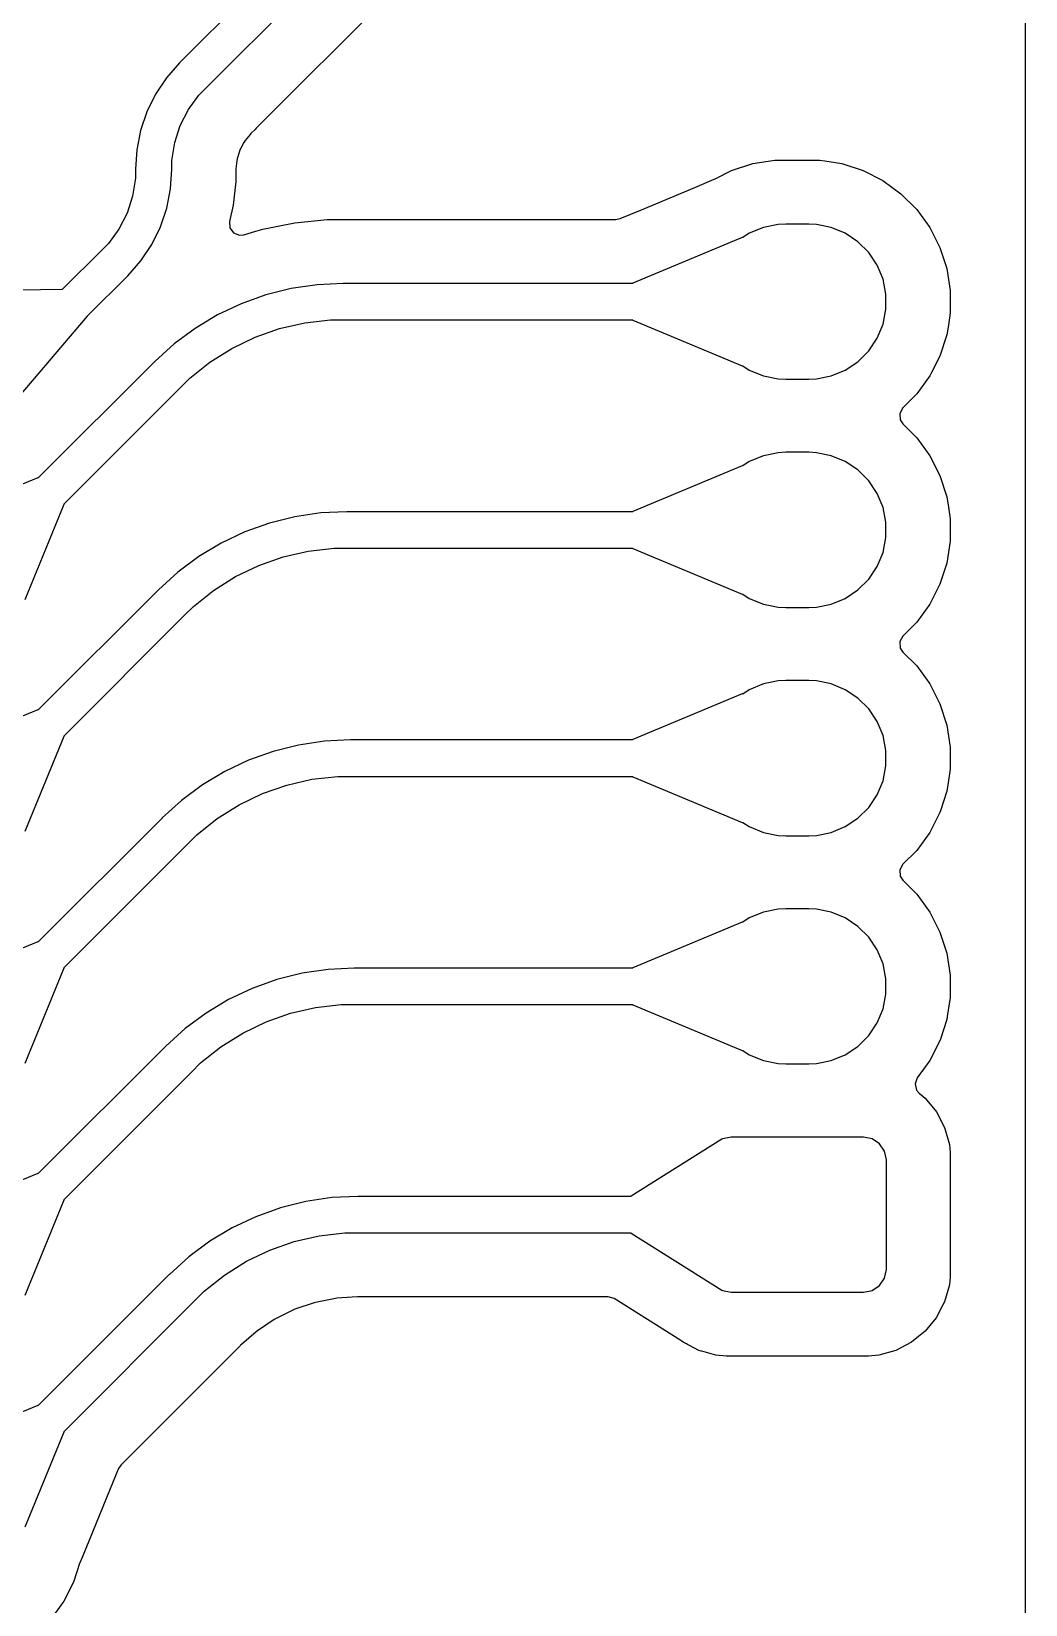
# Model space of a CAD drawing. Extents: x 86.9 to 125.9, y -129.9 to -70.9.
# Drawn here: x 115.01 to 125.9, y -114.57 to -97.34 of the extents above; entities that cross this region are included whole.
import ezdxf

# ---------------------------------------------------------------- set-up
doc = ezdxf.new("R2010")
doc.units = 0
doc.layers.add('BLACK', color=7, linetype='CONTINUOUS')

msp = doc.modelspace()

# ---------------------------------------------------------------- linework, layer by layer
at = {"layer": 'BLACK', "linetype": 'Continuous'}
for p, q in [((125.9005, -117.04434), (125.9005, -73.40375)), ((121.687715, -92.630443), (116.633844, -97.684313)), ((116.916687, -97.967156), (121.96813, -92.915712)), ((122.266628, -93.607872), (117.474724, -98.399776)), ((116.633842, -97.684316), (116.491663, -97.846436)), ((116.633844, -97.684313), (116.633842, -97.684316)), ((116.491663, -97.846436), (116.371858, -98.025732)), ((116.371858, -98.025732), (116.276482, -98.219132)), ((116.731687, -98.195628), (116.847202, -98.036639)), ((116.847202, -98.036639), (116.916684, -97.967159)), ((116.916684, -97.967158), (116.916687, -97.967156)), ((116.916684, -97.967159), (116.916684, -97.967158)), ((116.642465, -98.370731), (116.731687, -98.195628)), ((116.276482, -98.219132), (116.207166, -98.423327)), ((116.581735, -98.557635), (116.642465, -98.370731)), ((116.207166, -98.423327), (116.165096, -98.634823)), ((116.550992, -98.751738), (116.581735, -98.557635)), ((117.338094, -98.556308), (117.305736, -98.616846)), ((117.351599, -98.536097), (117.338094, -98.556308)), ((117.408148, -98.467195), (117.351599, -98.536097)), ((117.416319, -98.458181), (117.408148, -98.467195)), ((117.462171, -98.412329), (117.416319, -98.458181)), ((117.474721, -98.39978), (117.462171, -98.412329)), ((117.474724, -98.399776), (117.474721, -98.39978)), ((116.165096, -98.634823), (116.150992, -98.85)), ((117.265568, -98.731398), (117.260826, -98.755238)), ((117.268163, -98.722844), (117.265568, -98.731398)), ((117.289664, -98.651965), (117.268163, -98.722844)), ((117.298964, -98.629514), (117.289664, -98.651965)), ((117.305736, -98.616846), (117.298964, -98.629514)), ((116.150992, -98.85), (116.151, -98.85)), ((116.151, -98.85), (116.151008, -98.85004)), ((116.151008, -98.85004), (116.151008, -98.948261)), ((116.536904, -99.065177), (116.551008, -98.85)), ((116.550992, -98.849959), (116.550992, -98.751738)), ((116.551, -98.85), (116.550992, -98.849959)), ((116.551008, -98.85), (116.551, -98.85)), ((117.252105, -98.843774), (117.251508, -98.855929)), ((117.251508, -98.855929), (117.251508, -98.981924)), ((117.260826, -98.755238), (117.252105, -98.843774)), ((122.500261, -98.955093), (122.680813, -98.863097)), ((122.680813, -98.863097), (122.680814, -98.863096)), ((122.680814, -98.863096), (122.680815, -98.863096)), ((122.680815, -98.863096), (122.912924, -98.787679)), ((122.912924, -98.787679), (122.912926, -98.787678)), ((122.912926, -98.787678), (122.912928, -98.787678)), ((122.912928, -98.787678), (123.081231, -98.761021)), ((123.081231, -98.761021), (123.153973, -98.7495)), ((123.153973, -98.7495), (123.648027, -98.7495)), ((123.648027, -98.7495), (123.703907, -98.75835)), ((123.703907, -98.75835), (123.889073, -98.787678)), ((123.889073, -98.787678), (124.121188, -98.863097)), ((124.121188, -98.863097), (124.338643, -98.973896)), ((116.151008, -98.948261), (116.120265, -99.142365)), ((116.494835, -99.276673), (116.536904, -99.065177)), ((117.251508, -98.981924), (117.221968, -99.244087)), ((121.69538, -99.292158), (122.278661, -99.048168)), ((122.278661, -99.048168), (122.491818, -98.959003)), ((122.491818, -98.959003), (122.500261, -98.955093)), ((124.338643, -98.973896), (124.536077, -99.117339)), ((116.120265, -99.142365), (116.059535, -99.329269)), ((117.221966, -99.244103), (117.181639, -99.420787)), ((117.221968, -99.244087), (117.221966, -99.244103)), ((124.536077, -99.117339), (124.536082, -99.117343)), ((124.536082, -99.117343), (124.708657, -99.289918)), ((116.059535, -99.329269), (115.970314, -99.504371)), ((116.425518, -99.480867), (116.494835, -99.276673)), ((117.181639, -99.420787), (117.185912, -99.490526)), ((117.895986, -99.434378), (118.250075, -99.399501)), ((118.250075, -99.399501), (118.250078, -99.3995)), ((118.250078, -99.3995), (118.250088, -99.3995)), ((118.250088, -99.3995), (118.339289, -99.3995)), ((118.339289, -99.3995), (118.339291, -99.3995)), ((118.339291, -99.3995), (121.413878, -99.3995)), ((121.413878, -99.3995), (121.46173, -99.389895)), ((121.46173, -99.389895), (121.69538, -99.292158)), ((124.708657, -99.289918), (124.708661, -99.289923)), ((124.708661, -99.289923), (124.852104, -99.487357)), ((115.970314, -99.504371), (115.854799, -99.66336)), ((116.330142, -99.674267), (116.425518, -99.480867)), ((117.185912, -99.490526), (117.227211, -99.546883)), ((117.227211, -99.546883), (117.292423, -99.571966)), ((117.292423, -99.571966), (117.338525, -99.56704)), ((117.338525, -99.56704), (117.470763, -99.526926)), ((117.470763, -99.526926), (117.547021, -99.503793)), ((117.547021, -99.503793), (117.745913, -99.46423)), ((117.745913, -99.46423), (117.895974, -99.43438)), ((117.895974, -99.43438), (117.895986, -99.434378)), ((122.875313, -99.550367), (122.804809, -99.597476)), ((123.029258, -99.486601), (122.875313, -99.550367)), ((123.192685, -99.454093), (123.029258, -99.486601)), ((123.276, -99.45), (123.192685, -99.454093)), ((123.526, -99.45), (123.276, -99.45)), ((123.609315, -99.454093), (123.526, -99.45)), ((123.772742, -99.486601), (123.609315, -99.454093)), ((123.926687, -99.550367), (123.772742, -99.486601)), ((124.065234, -99.642941), (123.926687, -99.550367)), ((124.852104, -99.487357), (124.962903, -99.704812)), ((115.785315, -99.732843), (115.350246, -100.167912)), ((115.785317, -99.732841), (115.785315, -99.732843)), ((115.854799, -99.66336), (115.785316, -99.732841)), ((115.785316, -99.732841), (115.785317, -99.732841)), ((116.210338, -99.853563), (116.330142, -99.674267)), ((122.79586, -99.596557), (121.599518, -100.096994)), ((122.801344, -99.595692), (122.79586, -99.596557)), ((122.804809, -99.597476), (122.801344, -99.595692)), ((124.183059, -99.760766), (124.065234, -99.642941)), ((124.275633, -99.899313), (124.183059, -99.760766)), ((124.962903, -99.704812), (125.038322, -99.936927)), ((116.068161, -100.01568), (116.210338, -99.853563)), ((124.339399, -100.053258), (124.275633, -99.899313)), ((125.038322, -99.936927), (125.0765, -100.177973)), ((115.628131, -100.455712), (116.068157, -100.015685)), ((116.068157, -100.015685), (116.068161, -100.01568)), ((118.427981, -100.1), (118.141695, -100.114066)), ((118.427982, -100.1), (118.427981, -100.1)), ((121.596533, -100.1), (118.427982, -100.1)), ((121.599518, -100.096994), (121.596533, -100.1)), ((124.371907, -100.216685), (124.339399, -100.053258)), ((115.346815, -100.166531), (114.19227, -100.182066)), ((115.346911, -100.166531), (115.346815, -100.166531)), ((115.350246, -100.167912), (115.346911, -100.166531)), ((117.580127, -100.225772), (117.310252, -100.322335)), ((117.858167, -100.156125), (117.580127, -100.225772)), ((118.141695, -100.114066), (117.858167, -100.156125)), ((124.371907, -100.383315), (124.371907, -100.216685)), ((125.0765, -100.177973), (125.0765, -100.422026)), ((115.627544, -100.45753), (115.628131, -100.455712)), ((117.051141, -100.444886), (116.80529, -100.592244)), ((117.310252, -100.322335), (117.051141, -100.444886)), ((124.339399, -100.546742), (124.371907, -100.383315)), ((125.0765, -100.422026), (125.055283, -100.555987)), ((114.754491, -101.484305), (115.627544, -100.45753)), ((116.80529, -100.592244), (116.575066, -100.762989)), ((117.461806, -100.688217), (117.729045, -100.594705)), ((117.729045, -100.594705), (118.005073, -100.531702)), ((118.005073, -100.531702), (118.28642, -100.500001)), ((118.28642, -100.500001), (118.427983, -100.5)), ((118.427983, -100.5), (121.59556, -100.5)), ((121.59556, -100.5), (121.59576, -100.500484)), ((121.59576, -100.500484), (121.599518, -100.503005)), ((121.599518, -100.503005), (122.795859, -101.003441)), ((124.275633, -100.700687), (124.339399, -100.546742)), ((125.055283, -100.555987), (125.038321, -100.663076)), ((116.575066, -100.762989), (116.362761, -100.955411)), ((117.206718, -100.811062), (117.461806, -100.688217)), ((124.183059, -100.839234), (124.275633, -100.700687)), ((125.038321, -100.663076), (124.962904, -100.895185)), ((116.362681, -100.955477), (115.087832, -102.230326)), ((116.362683, -100.955474), (116.362681, -100.955477)), ((116.362684, -100.955474), (116.362683, -100.955474)), ((116.362761, -100.955411), (116.362684, -100.955474)), ((116.74563, -101.138221), (116.966987, -100.961694)), ((116.966987, -100.961694), (117.206718, -100.811062)), ((123.926687, -101.049633), (124.065234, -100.957059)), ((124.065234, -100.957059), (124.183059, -100.839234)), ((124.962904, -100.895185), (124.87082, -101.075911)), ((116.645529, -101.238322), (116.74563, -101.138221)), ((122.795859, -101.003441), (122.804814, -101.003472)), ((122.804814, -101.003472), (122.805492, -101.002979)), ((122.805492, -101.002979), (122.875313, -101.049633)), ((122.875313, -101.049633), (123.029258, -101.113399)), ((123.029258, -101.113399), (123.192685, -101.145907)), ((123.609315, -101.145907), (123.772742, -101.113399)), ((123.772742, -101.113399), (123.926687, -101.049633)), ((124.852104, -101.112642), (124.708661, -101.310076)), ((124.87082, -101.075911), (124.852104, -101.112642)), ((115.369985, -102.513857), (116.645522, -101.23832)), ((116.645522, -101.23832), (116.645525, -101.238318)), ((116.645525, -101.238318), (116.645529, -101.238322)), ((123.192685, -101.145907), (123.276, -101.15)), ((123.276, -101.15), (123.526, -101.15)), ((123.526, -101.15), (123.609315, -101.145907)), ((124.708657, -101.310081), (124.556419, -101.462319)), ((124.708661, -101.310076), (124.708657, -101.310081)), ((124.556419, -101.462319), (124.522934, -101.523642)), ((124.522934, -101.523642), (124.527918, -101.593334)), ((124.527918, -101.593334), (124.556419, -101.637681)), ((124.556419, -101.637681), (124.708657, -101.789918)), ((124.708657, -101.789918), (124.708661, -101.789923)), ((124.708661, -101.789923), (124.852104, -101.987357)), ((123.029258, -101.986601), (122.875313, -102.050367)), ((123.192685, -101.954093), (123.029258, -101.986601)), ((123.276, -101.95), (123.192685, -101.954093)), ((123.526, -101.95), (123.276, -101.95)), ((123.609315, -101.954093), (123.526, -101.95)), ((123.772742, -101.986601), (123.609315, -101.954093)), ((123.926687, -102.050367), (123.772742, -101.986601)), ((124.852104, -101.987357), (124.962903, -102.204812)), ((122.79586, -102.096557), (121.599518, -102.596994)), ((122.801344, -102.095692), (122.79586, -102.096557)), ((122.804809, -102.097476), (122.801344, -102.095692)), ((122.875313, -102.050367), (122.804809, -102.097476)), ((124.065234, -102.142941), (123.926687, -102.050367)), ((124.183059, -102.260766), (124.065234, -102.142941)), ((115.082907, -102.231), (114.013393, -102.669644)), ((115.087346, -102.230126), (115.082907, -102.231)), ((115.087832, -102.230326), (115.087346, -102.230126)), ((124.275633, -102.399313), (124.183059, -102.260766)), ((124.962903, -102.204812), (125.038322, -102.436927)), ((114.942389, -103.560707), (115.369999, -102.518093)), ((115.369999, -102.518093), (115.369985, -102.513857)), ((124.339399, -102.553258), (124.275633, -102.399313)), ((125.038322, -102.436927), (125.056218, -102.549917)), ((117.898167, -102.656125), (117.620127, -102.725772)), ((118.181695, -102.614066), (117.898167, -102.656125)), ((118.467981, -102.6), (118.181695, -102.614066)), ((118.467982, -102.6), (118.467981, -102.6)), ((121.596533, -102.6), (118.467982, -102.6)), ((121.599518, -102.596994), (121.596533, -102.6)), ((124.371907, -102.716685), (124.339399, -102.553258)), ((125.056218, -102.549917), (125.0765, -102.677973)), ((125.0765, -102.677973), (125.0765, -102.922027)), ((117.350252, -102.822335), (117.091141, -102.944886)), ((117.620127, -102.725772), (117.350252, -102.822335)), ((124.371907, -102.883315), (124.371907, -102.716685)), ((117.091141, -102.944886), (116.84529, -103.092244)), ((117.769045, -103.094705), (118.045073, -103.031702)), ((118.045073, -103.031702), (118.32642, -103.000001)), ((118.32642, -103.000001), (118.467983, -103)), ((118.467983, -103), (121.59556, -103)), ((121.59556, -103), (121.59576, -103.000484)), ((121.59576, -103.000484), (121.599518, -103.003005)), ((121.599518, -103.003005), (122.795859, -103.503441)), ((124.339399, -103.046742), (124.371907, -102.883315)), ((125.0765, -102.922027), (125.038321, -103.163076)), ((116.84529, -103.092244), (116.615066, -103.262989)), ((117.246718, -103.311062), (117.501806, -103.188217)), ((117.501806, -103.188217), (117.769045, -103.094705)), ((124.183059, -103.339234), (124.275633, -103.200687)), ((124.275633, -103.200687), (124.339399, -103.046742)), ((125.038321, -103.163076), (124.962904, -103.395185)), ((116.615066, -103.262989), (116.402761, -103.455411)), ((117.006987, -103.461694), (117.246718, -103.311062)), ((124.065234, -103.457059), (124.183059, -103.339234)), ((116.402681, -103.455477), (115.087831, -104.770326)), ((116.402683, -103.455474), (116.402681, -103.455477)), ((116.402684, -103.455474), (116.402683, -103.455474)), ((116.402761, -103.455411), (116.402684, -103.455474)), ((116.78563, -103.638221), (117.006987, -103.461694)), ((122.795859, -103.503441), (122.804814, -103.503472)), ((122.804814, -103.503472), (122.805492, -103.502979)), ((122.805492, -103.502979), (122.875313, -103.549633)), ((122.875313, -103.549633), (123.029258, -103.613399)), ((123.772742, -103.613399), (123.926687, -103.549633)), ((123.926687, -103.549633), (124.065234, -103.457059)), ((124.962904, -103.395185), (124.855267, -103.606436)), ((116.685529, -103.738322), (116.78563, -103.638221)), ((123.029258, -103.613399), (123.192685, -103.645907)), ((123.192685, -103.645907), (123.276, -103.65)), ((123.276, -103.65), (123.526, -103.65)), ((123.526, -103.65), (123.609315, -103.645907)), ((123.609315, -103.645907), (123.772742, -103.613399)), ((124.852104, -103.612642), (124.708661, -103.810076)), ((124.855267, -103.606436), (124.852104, -103.612642)), ((115.369985, -105.053858), (116.685522, -103.73832)), ((116.685522, -103.73832), (116.685525, -103.738318)), ((116.685525, -103.738318), (116.685529, -103.738322)), ((124.708657, -103.810081), (124.556419, -103.962319)), ((124.708661, -103.810076), (124.708657, -103.810081)), ((124.556419, -103.962319), (124.522934, -104.023642)), ((124.522934, -104.023642), (124.527918, -104.093334)), ((124.527918, -104.093334), (124.556419, -104.137681)), ((124.556419, -104.137681), (124.708657, -104.289918)), ((124.708657, -104.289918), (124.708661, -104.289923)), ((124.708661, -104.289923), (124.852104, -104.487357)), ((122.875313, -104.550367), (122.804809, -104.597476)), ((123.029258, -104.486601), (122.875313, -104.550367)), ((123.192685, -104.454093), (123.029258, -104.486601)), ((123.276, -104.45), (123.192685, -104.454093)), ((123.526, -104.45), (123.276, -104.45)), ((123.609315, -104.454093), (123.526, -104.45)), ((123.772742, -104.486601), (123.609315, -104.454093)), ((123.926687, -104.550367), (123.772742, -104.486601)), ((124.065234, -104.642941), (123.926687, -104.550367)), ((124.852104, -104.487357), (124.962903, -104.704812)), ((122.79586, -104.596557), (121.599518, -105.096994)), ((122.801344, -104.595692), (122.79586, -104.596557)), ((122.804809, -104.597476), (122.801344, -104.595692)), ((124.183059, -104.760766), (124.065234, -104.642941)), ((124.275633, -104.899313), (124.183059, -104.760766)), ((124.962903, -104.704812), (125.038322, -104.936927)), ((115.082907, -104.771), (114.013393, -105.209644)), ((115.087346, -104.770126), (115.082907, -104.771)), ((115.087831, -104.770326), (115.087346, -104.770126)), ((124.339399, -105.053258), (124.275633, -104.899313)), ((114.942389, -106.100707), (115.369999, -105.058093)), ((115.369999, -105.058093), (115.369985, -105.053858)), ((118.507981, -105.1), (118.221695, -105.114066)), ((118.507982, -105.1), (118.507981, -105.1)), ((121.596533, -105.1), (118.507982, -105.1)), ((121.599518, -105.096994), (121.596533, -105.1)), ((124.371907, -105.216685), (124.339399, -105.053258)), ((125.038322, -104.936927), (125.0765, -105.177973)), ((117.660127, -105.225772), (117.390252, -105.322335)), ((117.938167, -105.156125), (117.660127, -105.225772)), ((118.221695, -105.114066), (117.938167, -105.156125)), ((124.371907, -105.383315), (124.371907, -105.216685)), ((125.0765, -105.177973), (125.0765, -105.422026)), ((117.131141, -105.444886), (116.88529, -105.592244)), ((117.390252, -105.322335), (117.131141, -105.444886)), ((124.339399, -105.546742), (124.371907, -105.383315)), ((125.0765, -105.422026), (125.057302, -105.54324)), ((116.88529, -105.592244), (116.655066, -105.762989)), ((117.541806, -105.688217), (117.809045, -105.594705)), ((117.809045, -105.594705), (118.085073, -105.531702)), ((118.085073, -105.531702), (118.36642, -105.500001)), ((118.36642, -105.500001), (118.507983, -105.5)), ((118.507983, -105.5), (121.59556, -105.5)), ((121.59556, -105.5), (121.59576, -105.500484)), ((121.59576, -105.500484), (121.599518, -105.503005)), ((121.599518, -105.503005), (122.795859, -106.003441)), ((124.275633, -105.700687), (124.339399, -105.546742)), ((125.057302, -105.54324), (125.038321, -105.663076)), ((116.655066, -105.762989), (116.442761, -105.955411)), ((117.286718, -105.811062), (117.541806, -105.688217)), ((124.183059, -105.839234), (124.275633, -105.700687)), ((125.038321, -105.663076), (124.968497, -105.877973)), ((116.442681, -105.955477), (115.087832, -107.310326)), ((116.442683, -105.955474), (116.442681, -105.955477)), ((116.442684, -105.955474), (116.442683, -105.955474)), ((116.442761, -105.955411), (116.442684, -105.955474)), ((116.82563, -106.138221), (117.046987, -105.961694)), ((117.046987, -105.961694), (117.286718, -105.811062)), ((123.926687, -106.049633), (124.065234, -105.957059)), ((124.065234, -105.957059), (124.183059, -105.839234)), ((124.962903, -105.895187), (124.852104, -106.112642)), ((124.968497, -105.877973), (124.962903, -105.895187)), ((116.725529, -106.238322), (116.82563, -106.138221)), ((122.795859, -106.003441), (122.804814, -106.003472)), ((122.804814, -106.003472), (122.805492, -106.002979)), ((122.805492, -106.002979), (122.875313, -106.049633)), ((122.875313, -106.049633), (123.029258, -106.113399)), ((123.029258, -106.113399), (123.192685, -106.145907)), ((123.609315, -106.145907), (123.772742, -106.113399)), ((123.772742, -106.113399), (123.926687, -106.049633)), ((124.852104, -106.112642), (124.708661, -106.310076)), ((115.369985, -107.593857), (116.725522, -106.23832)), ((116.725522, -106.23832), (116.725525, -106.238318)), ((116.725525, -106.238318), (116.725529, -106.238322)), ((123.192685, -106.145907), (123.276, -106.15)), ((123.276, -106.15), (123.526, -106.15)), ((123.526, -106.15), (123.609315, -106.145907)), ((124.708657, -106.310081), (124.556419, -106.462319)), ((124.708661, -106.310076), (124.708657, -106.310081)), ((124.556419, -106.462319), (124.522934, -106.523642)), ((124.522934, -106.523642), (124.527918, -106.593334)), ((124.527918, -106.593334), (124.556419, -106.637681)), ((124.556419, -106.637681), (124.708657, -106.789918)), ((124.708657, -106.789918), (124.708661, -106.789923)), ((124.708661, -106.789923), (124.852104, -106.987357)), ((123.029258, -106.986601), (122.875313, -107.050367)), ((123.192685, -106.954093), (123.029258, -106.986601)), ((123.276, -106.95), (123.192685, -106.954093)), ((123.526, -106.95), (123.276, -106.95)), ((123.609315, -106.954093), (123.526, -106.95)), ((123.772742, -106.986601), (123.609315, -106.954093)), ((123.926687, -107.050367), (123.772742, -106.986601)), ((124.852104, -106.987357), (124.962903, -107.204812)), ((122.79586, -107.096557), (121.599518, -107.596994)), ((122.801344, -107.095692), (122.79586, -107.096557)), ((122.804809, -107.097476), (122.801344, -107.095692)), ((122.875313, -107.050367), (122.804809, -107.097476)), ((124.065234, -107.142941), (123.926687, -107.050367)), ((124.183059, -107.260766), (124.065234, -107.142941)), ((115.082907, -107.311), (114.013393, -107.749644)), ((115.087346, -107.310126), (115.082907, -107.311)), ((115.087832, -107.310326), (115.087346, -107.310126)), ((124.275633, -107.399313), (124.183059, -107.260766)), ((124.962903, -107.204812), (124.962904, -107.204814)), ((124.962904, -107.204814), (124.962904, -107.204815)), ((124.962904, -107.204815), (124.977226, -107.248892)), ((124.977226, -107.248892), (125.038322, -107.436927)), ((124.339399, -107.553258), (124.275633, -107.399313)), ((125.038322, -107.436927), (125.0765, -107.677973)), ((114.942389, -108.640707), (115.369999, -107.598093)), ((115.369999, -107.598093), (115.369985, -107.593857)), ((117.978167, -107.656125), (117.700127, -107.725772)), ((118.261695, -107.614066), (117.978167, -107.656125)), ((118.547981, -107.6), (118.261695, -107.614066)), ((118.547982, -107.6), (118.547981, -107.6)), ((121.596533, -107.6), (118.547982, -107.6)), ((121.599518, -107.596994), (121.596533, -107.6)), ((124.371907, -107.716685), (124.339399, -107.553258)), ((125.0765, -107.677973), (125.0765, -107.922026)), ((117.430252, -107.822335), (117.171141, -107.944886)), ((117.700127, -107.725772), (117.430252, -107.822335)), ((124.371907, -107.883315), (124.371907, -107.716685)), ((117.171141, -107.944886), (116.92529, -108.092244)), ((117.849045, -108.094705), (118.125073, -108.031702)), ((118.125073, -108.031702), (118.40642, -108.000001)), ((118.40642, -108.000001), (118.547983, -108)), ((118.547983, -108), (121.59556, -108)), ((121.59556, -108), (121.59576, -108.000484)), ((121.59576, -108.000484), (121.599518, -108.003005)), ((121.599518, -108.003005), (122.795859, -108.503441)), ((124.339399, -108.046742), (124.371907, -107.883315)), ((125.0765, -107.922026), (125.043774, -108.128651)), ((116.92529, -108.092244), (116.695066, -108.262989)), ((117.326718, -108.311062), (117.581806, -108.188217)), ((117.581806, -108.188217), (117.849045, -108.094705)), ((124.183059, -108.339234), (124.275633, -108.200687)), ((124.275633, -108.200687), (124.339399, -108.046742)), ((125.038321, -108.163076), (124.968497, -108.377973)), ((125.043774, -108.128651), (125.038321, -108.163076)), ((116.695066, -108.262989), (116.482761, -108.455411)), ((117.086987, -108.461694), (117.326718, -108.311062)), ((124.065234, -108.457059), (124.183059, -108.339234)), ((124.968497, -108.377973), (124.962903, -108.395187)), ((116.482681, -108.455477), (115.087831, -109.850326)), ((116.482683, -108.455474), (116.482681, -108.455477)), ((116.482684, -108.455474), (116.482683, -108.455474)), ((116.482761, -108.455411), (116.482684, -108.455474)), ((116.86563, -108.638221), (117.086987, -108.461694)), ((122.795859, -108.503441), (122.804814, -108.503472)), ((122.804814, -108.503472), (122.805492, -108.502979)), ((122.805492, -108.502979), (122.875313, -108.549633)), ((122.875313, -108.549633), (123.029258, -108.613399)), ((123.772742, -108.613399), (123.926687, -108.549633)), ((123.926687, -108.549633), (124.065234, -108.457059)), ((124.962903, -108.395187), (124.852104, -108.612643)), ((116.765529, -108.738322), (116.86563, -108.638221)), ((123.029258, -108.613399), (123.192685, -108.645907)), ((123.192685, -108.645907), (123.276, -108.65)), ((123.276, -108.65), (123.526, -108.65)), ((123.526, -108.65), (123.609315, -108.645907)), ((123.609315, -108.645907), (123.772742, -108.613399)), ((124.852104, -108.612643), (124.71436, -108.802233)), ((115.369985, -110.133858), (116.765522, -108.73832)), ((116.765522, -108.73832), (116.765525, -108.738318)), ((116.765525, -108.738318), (116.765529, -108.738322)), ((124.71436, -108.802233), (124.69088, -108.86804)), ((124.69088, -108.86804), (124.706706, -108.936093)), ((124.706706, -108.936093), (124.736316, -108.971219)), ((124.736316, -108.971219), (124.801571, -109.024428)), ((124.801571, -109.024428), (124.923735, -109.17425)), ((124.923735, -109.17425), (125.013238, -109.345594)), ((125.013238, -109.345594), (125.066418, -109.531451)), ((122.572386, -109.47402), (121.581476, -110.09656)), ((122.573215, -109.473784), (122.572386, -109.47402)), ((122.580329, -109.46903), (122.573215, -109.473784)), ((122.676, -109.45), (122.580329, -109.46903)), ((124.126, -109.45), (122.676, -109.45)), ((124.221671, -109.46903), (124.126, -109.45)), ((124.302777, -109.523223), (124.221671, -109.46903)), ((124.35697, -109.604329), (124.302777, -109.523223)), ((125.066418, -109.531451), (125.074372, -109.620923)), ((124.376, -109.7), (124.35697, -109.604329)), ((124.376, -110.9), (124.376, -109.7)), ((125.074372, -109.620923), (125.0765, -109.644862)), ((125.0765, -109.644862), (125.0765, -110.955138)), ((115.082907, -109.851), (114.013393, -110.289644)), ((115.087346, -109.850126), (115.082907, -109.851)), ((115.087831, -109.850326), (115.087346, -109.850126)), ((118.587981, -110.1), (118.301695, -110.114066)), ((118.587982, -110.1), (118.587981, -110.1)), ((121.579035, -110.1), (118.587982, -110.1)), ((121.581476, -110.09656), (121.579035, -110.1)), ((114.942389, -111.180707), (115.369999, -110.138093)), ((115.369999, -110.138093), (115.369985, -110.133858)), ((117.740127, -110.225772), (117.470252, -110.322335)), ((118.018167, -110.156125), (117.740127, -110.225772)), ((118.301695, -110.114066), (118.018167, -110.156125)), ((117.211141, -110.444886), (116.96529, -110.592244)), ((117.470252, -110.322335), (117.211141, -110.444886)), ((116.96529, -110.592244), (116.735066, -110.762989)), ((117.621806, -110.688217), (117.889045, -110.594705)), ((117.889045, -110.594705), (118.165073, -110.531702)), ((118.165073, -110.531702), (118.44642, -110.500001)), ((118.44642, -110.500001), (118.587983, -110.5)), ((118.587983, -110.5), (121.578679, -110.5)), ((121.578679, -110.5), (121.579427, -110.501806)), ((121.579427, -110.501806), (121.581476, -110.50344)), ((121.581476, -110.50344), (122.572384, -111.125978)), ((116.735066, -110.762989), (116.522761, -110.955411)), ((117.366718, -110.811062), (117.621806, -110.688217)), ((116.522681, -110.955477), (115.087831, -112.390326)), ((116.522683, -110.955474), (116.522681, -110.955477)), ((116.522684, -110.955474), (116.522683, -110.955474)), ((116.522761, -110.955411), (116.522684, -110.955474)), ((116.90563, -111.138221), (117.126987, -110.961694)), ((117.126987, -110.961694), (117.366718, -110.811062)), ((124.35697, -110.995671), (124.376, -110.9)), ((125.0765, -110.955138), (125.07432, -110.979662)), ((116.805529, -111.238322), (116.90563, -111.138221)), ((122.572384, -111.125978), (122.57302, -111.126085)), ((122.57302, -111.126085), (122.580329, -111.13097)), ((122.580329, -111.13097), (122.676, -111.15)), ((124.126, -111.15), (124.221671, -111.13097)), ((124.221671, -111.13097), (124.302777, -111.076777)), ((124.302777, -111.076777), (124.35697, -110.995671)), ((125.066418, -111.068548), (125.013238, -111.254405)), ((125.07432, -110.979662), (125.066418, -111.068548)), ((115.369985, -112.673858), (116.805522, -111.23832)), ((116.805522, -111.23832), (116.805525, -111.238318)), ((116.805525, -111.238318), (116.805529, -111.238322)), ((118.109173, -111.265138), (117.899093, -111.336451)), ((118.124834, -111.260941), (118.109173, -111.265138)), ((118.342428, -111.217658), (118.124834, -111.260941)), ((118.358504, -111.215542), (118.342428, -111.217658)), ((118.526953, -111.2045), (118.358504, -111.215542)), ((118.583931, -111.200766), (118.526953, -111.2045)), ((118.592041, -111.2005), (118.583931, -111.200766)), ((121.329097, -111.2005), (118.592041, -111.2005)), ((121.395062, -111.219502), (121.329097, -111.2005)), ((122.123564, -111.677181), (121.395062, -111.219502)), ((122.676, -111.15), (124.126, -111.15)), ((125.013238, -111.254405), (124.967138, -111.342658)), ((117.671089, -111.448892), (117.486634, -111.57214)), ((117.685135, -111.440782), (117.671089, -111.448892)), ((117.88411, -111.342658), (117.685135, -111.440782)), ((117.899093, -111.336451), (117.88411, -111.342658)), ((124.901592, -111.452906), (124.801572, -111.575571)), ((124.923734, -111.425751), (124.901592, -111.452906)), ((124.967138, -111.342658), (124.923734, -111.425751)), ((117.473765, -111.582014), (117.312583, -111.723367)), ((117.486634, -111.57214), (117.473765, -111.582014)), ((124.726661, -111.636652), (124.651751, -111.697734)), ((124.801572, -111.575571), (124.726661, -111.636652)), ((117.297928, -111.736572), (115.994471, -113.040029)), ((117.30385, -111.731025), (117.297928, -111.736572)), ((117.312583, -111.723367), (117.30385, -111.731025)), ((122.135932, -111.686058), (122.123564, -111.677181)), ((122.150249, -111.697734), (122.135932, -111.686058)), ((122.185997, -111.716406), (122.150249, -111.697734)), ((122.197075, -111.723367), (122.185997, -111.716406)), ((122.219877, -111.734104), (122.197075, -111.723367)), ((122.321594, -111.787237), (122.219877, -111.734104)), ((122.346908, -111.794479), (122.321594, -111.787237)), ((122.349922, -111.795341), (122.346908, -111.794479)), ((122.350945, -111.795825), (122.349922, -111.795341)), ((122.356005, -111.797083), (122.350945, -111.795825)), ((122.507448, -111.840417), (122.356005, -111.797083)), ((124.480406, -111.787237), (124.294552, -111.840417)), ((124.651751, -111.697734), (124.480406, -111.787237)), ((122.620862, -111.8505), (122.507448, -111.840417)), ((122.62087, -111.8505), (122.620862, -111.8505)), ((124.18113, -111.8505), (122.62087, -111.8505)), ((124.181138, -111.8505), (124.18113, -111.8505)), ((124.294552, -111.840417), (124.181138, -111.8505)), ((115.082907, -112.391), (114.013393, -112.829644)), ((115.087346, -112.390126), (115.082907, -112.391)), ((115.087831, -112.390326), (115.087346, -112.390126)), ((114.942389, -113.720707), (115.369999, -112.678093)), ((115.369999, -112.678093), (115.369985, -112.673858)), ((115.949315, -113.124815), (115.56792, -114.054746)), ((115.967426, -113.080657), (115.949315, -113.124815)), ((115.994471, -113.040029), (115.967426, -113.080657)), ((115.56792, -114.054746), (115.54373, -114.113725)), ((115.540525, -114.122459), (115.477903, -114.315189)), ((115.54373, -114.113725), (115.540525, -114.122459)), ((115.477903, -114.315189), (115.420369, -114.428105)), ((115.367104, -114.532642), (115.223661, -114.730076)), ((115.367108, -114.532636), (115.367104, -114.532642)), ((115.420369, -114.428105), (115.367108, -114.532636))]:
    msp.add_line(p, q, dxfattribs=at)

doc.saveas('drawing.dxf')
